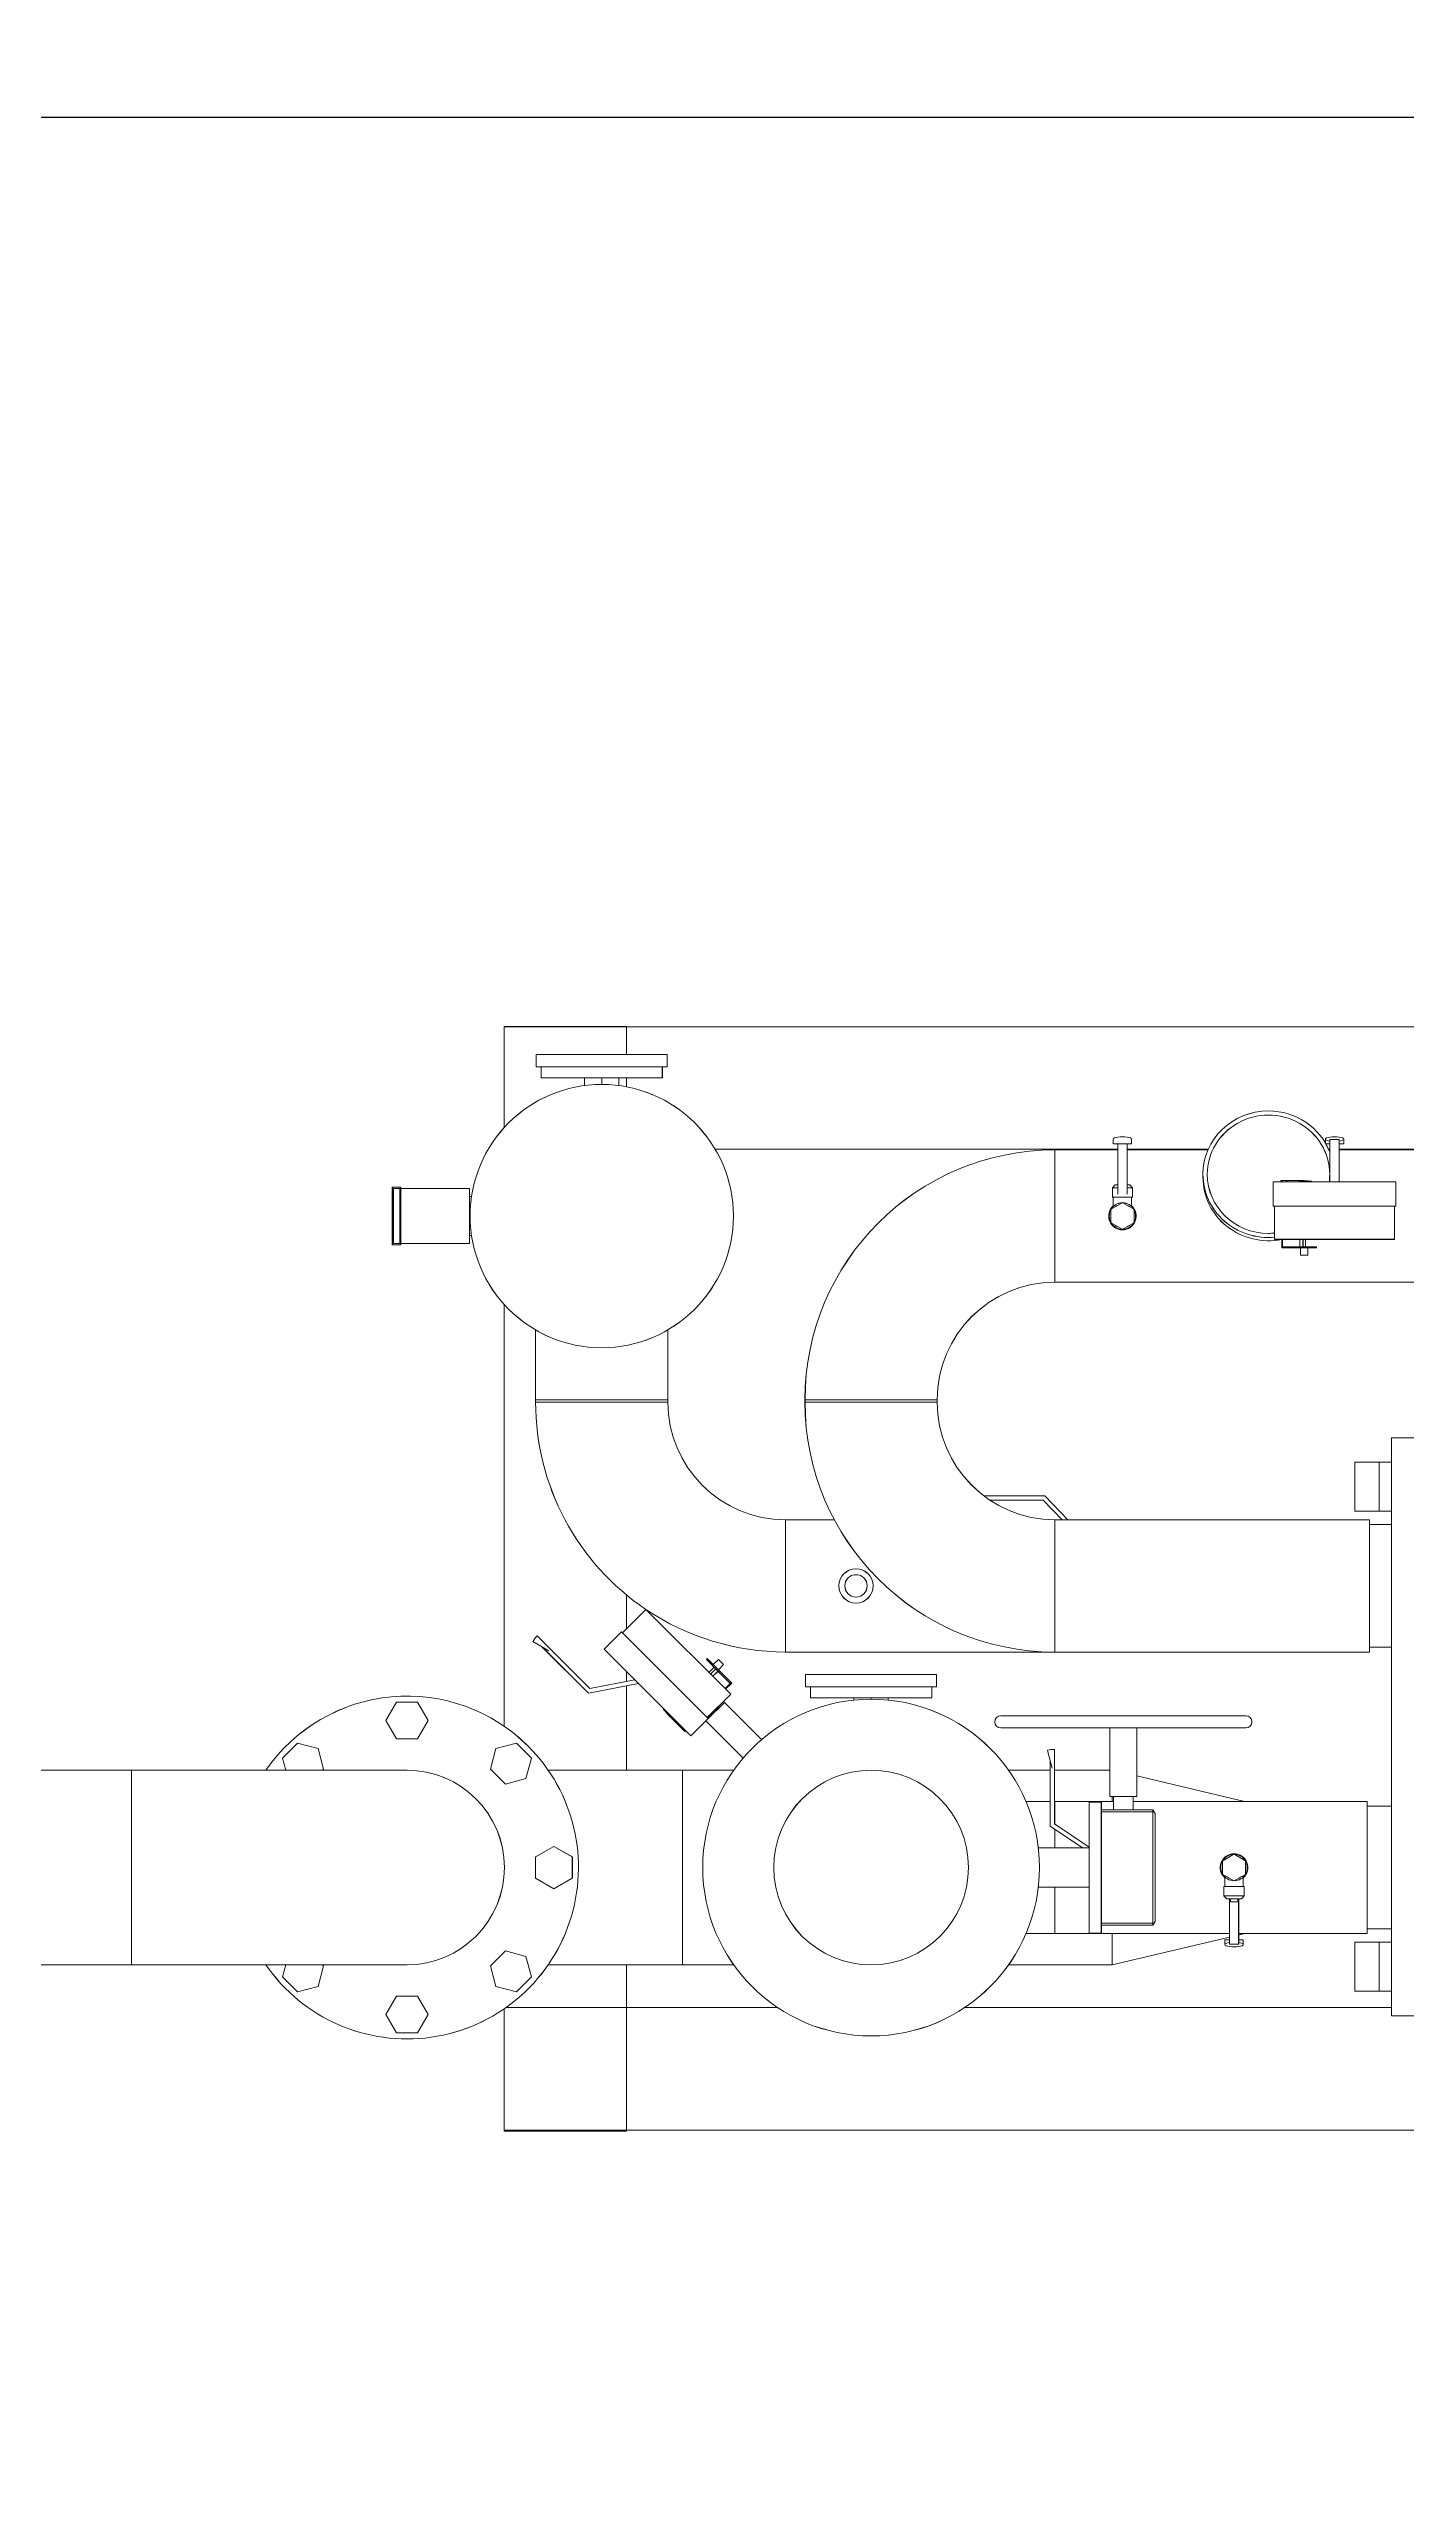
# Model space of a CAD drawing. Header units: millimetres. Extents: x -8689834 to 9419935, y 0 to 233063.
# Drawn here: x -420241 to -419133, y 223696 to 225687 of the extents above; entities that cross this region are included whole.
import ezdxf

# ---------------------------------------------------------------- set-up
doc = ezdxf.new("R2010")
doc.units = ezdxf.units.MM
doc.header["$MEASUREMENT"] = 0
doc.layers.get('0').update_dxf_attribs({"color": 250, "lineweight": 9})
doc.layers.add('25. ЗАЛИВКА ЗОН', color=7, linetype='Continuous', lineweight=0, transparency=0.2)
for name, color, linetype, lineweight in [('2D.ПроекцииПлан. Цвет-', 5, 'ByLayer', 40), ('2D.ПроекцииПлан. Цвет-Ошибка', 5, 'ByLayer', 35), ('2D.ПроекцииПлан.0', 250, 'ByLayer', 35), ('2D.ПроекцииПлан.25. ЗАЛИВКА ЗОН', 7, 'ByLayer', 0), ('ViewportFrames', 5, 'Continuous', 0), ('Размеры координатных сеток', 7, 'Continuous', 0)]:
    doc.layers.add(name, color=color, linetype=linetype, lineweight=lineweight)
doc.styles.add('МОЭК-Проект', font='', dxfattribs={"oblique": 15})
doc.styles.get('МОЭК-Проект').set_extended_font_data('GOST_type_A')
doc.dimstyles.new('МОЭК', dxfattribs={"dimtxt": 2.5, "dimasz": 2.5, "dimexe": 1.5, "dimexo": 0.625, "dimgap": 1, "dimtad": 1, "dimdec": 0, "dimlfac": 50, "dimtxsty": 'МОЭК-Проект', "dimblk": 'OBLIQUE', "dimblk1": 'OBLIQUE', "dimblk2": 'OBLIQUE', "dimcen": 2.5, "dimdle": 1.5, "dimadec": 0, "dimazin": 2, "dimtfac": 0.75, "dimtdec": 4, "dimtmove": 1, "dimatfit": 3, "dimldrblk": 'NONE', "dimfxl": 1, "dimtfill": 1, "dimtolj": 1, "dimarcsym": 1})

# ---------------------------------------------------------------- blocks, each defined once
blk = doc.blocks.new('PROJECTION_BLOCK_{ec8f7da3-a541-4747-95ec-aaf06b1fa1c5}')
at = {"layer": '2D.ПроекцииПлан. Цвет-', "color": 0, "lineweight": -2}
for p, q in [((17.12, -0.7), (17.12, 1.46)), ((17.12, -0.7), (17.12, 1.46)), ((18.15, 1.46), (17.12, 1.46)), ((19.622, 1.46), (18.3, 1.46)), ((21.614, 1.46), (21.598, 1.46)), ((23.032, 1.46), (21.764, 1.46)), ((23.032, -0.7), (17.12, -0.7)), ((8.64, -2.62), (8.64, -1.479)), ((10.8, -2.62), (10.8, -1.479)), ((8.64, -2.62), (9.72, -2.62)), ((8.64, -2.62), (10.8, -2.62)), ((8.64, -2.66), (8.64, -2.62)), ((8.64, -2.66), (10.8, -2.66)), ((8.64, -2.66), (10.8, -2.66)), ((9.72, -2.62), (10.8, -2.62)), ((10.8, -2.66), (10.8, -2.62)), ((15.2, -2.62), (13.04, -2.62)), ((15.2, -2.62), (13.04, -2.62)), ((13.04, -2.62), (13.04, -2.66)), ((13.04, -2.66), (15.2, -2.66)), ((15.2, -2.66), (13.04, -2.66)), ((15.2, -2.62), (15.2, -2.66)), ((12.72, -6.74), (12.72, -4.58)), ((12.72, -6.74), (12.72, -4.58)), ((13.52, -4.58), (12.72, -4.58)), ((17.12, -4.58), (17.12, -6.74)), ((17.12, -6.74), (17.12, -4.58)), ((17.12, -4.58), (22.26, -4.58)), ((22.26, -4.58), (22.26, -6.74)), ((17.12, -6.74), (12.72, -6.74)), ((17.12, -6.74), (22.26, -6.74)), ((2.04, -8.67), (-0.65, -8.67)), ((2.04, -11.85), (2.04, -8.67)), ((2.04, -11.85), (2.04, -8.67)), ((6.54, -8.67), (2.04, -8.67)), ((11.04, -8.67), (8.844, -8.67)), ((11.04, -11.85), (11.04, -8.67)), ((11.04, -10.26), (11.04, -8.67)), ((11.876, -8.67), (11.04, -8.67)), ((17.046, -8.67), (16.363, -8.67)), ((18.02, -8.67), (17.116, -8.67)), ((18.059, -9.18), (18.059, -9.1)), ((18.059, -9.1), (18.059, -9.18)), ((18.46, -8.765), (20.219, -9.18)), ((11.04, -11.85), (11.04, -10.26)), ((18.059, -11.85), (18.059, -11.34)), ((18.059, -11.34), (18.059, -11.85)), ((18.059, -11.85), (19.973, -11.398)), ((20.123, -11.363), (20.219, -11.34)), ((2.04, -11.85), (-2.551, -11.85)), ((6.54, -11.85), (2.04, -11.85)), ((11.04, -11.85), (8.844, -11.85)), ((11.876, -11.85), (11.04, -11.85)), ((18.059, -11.85), (16.363, -11.85))]:
    blk.add_line(p, q, dxfattribs=at)
for centre, radius, start, end in [((17.12, -2.62), 4.08, 90, 180), ((17.12, -2.62), 1.92, 90, 180), ((6.54, -10.26), 1.59, 270, 90), ((6.54, -10.26), 1.59, 270, 90)]:
    blk.add_arc(centre, radius, start, end, dxfattribs=at)
at = {"layer": '2D.ПроекцииПлан. Цвет-', "color": 0, "lineweight": -2, "extrusion": (0, 0, -1)}
for centre, radius, start, end in [((-12.72, -2.66), 4.08, 303.9505, 0), ((-12.72, -2.66), 1.92, 270, 0), ((-17.12, -2.66), 4.08, 270, 0), ((-17.12, -2.66), 1.92, 270, 0), ((-12.72, -2.66), 4.08, 270, 303.9283)]:
    blk.add_arc(centre, radius, start, end, dxfattribs=at)
at = {"layer": '2D.ПроекцииПлан. Цвет-Ошибка', "color": 0, "lineweight": -2}
for p, q in [((8.65, 3.02), (10.79, 3.02)), ((8.65, 2.82), (8.65, 3.02)), ((8.65, 2.82), (10.79, 2.82)), ((8.73, 2.64), (8.73, 2.82)), ((10.71, 2.64), (10.71, 2.82)), ((10.79, 2.82), (10.79, 3.02)), ((8.73, 2.64), (10.71, 2.64)), ((9.44, 2.64), (9.44, 2.512)), ((9.72, 2.64), (9.72, 2.53)), ((10, 2.64), (10, 2.512)), ((18.075, 1.56), (18.075, 1.637)), ((18.375, 1.56), (18.375, 1.637)), ((21.539, 1.577), (21.539, 1.637)), ((21.614, 0.94), (21.614, 1.63)), ((21.614, 1.63), (21.764, 1.63)), ((21.764, 0.94), (21.764, 1.63)), ((21.839, 1.56), (21.839, 1.637)), ((18.075, 1.56), (18.375, 1.56)), ((18.15, 0.74), (18.15, 1.56)), ((18.3, 0.74), (18.3, 1.56)), ((21.549, 1.56), (21.614, 1.56)), ((21.764, 1.56), (21.839, 1.56)), ((6.3, -0.09), (6.3, 0.85)), ((6.44, 0.85), (6.3, 0.85)), ((6.42, 0.83), (6.32, 0.83)), ((6.32, 0.83), (6.32, -0.07)), ((6.42, -0.07), (6.42, 0.83)), ((6.44, -0.09), (6.44, 0.85)), ((7.56, 0.83), (6.44, 0.83)), ((7.56, -0.07), (7.56, 0.83)), ((18.06, 0.84), (18.105, 0.89)), ((18.06, 0.84), (18.15, 0.84)), ((18.15, 0.84), (18.06, 0.84)), ((18.06, 0.84), (18.06, 0.69)), ((18.105, 0.89), (18.15, 0.89)), ((18.3, 0.89), (18.345, 0.89)), ((18.3, 0.84), (18.39, 0.84)), ((18.39, 0.84), (18.3, 0.84)), ((18.39, 0.84), (18.345, 0.89)), ((18.39, 0.84), (18.39, 0.69)), ((19.54, 1.011), (19.54, 1.063)), ((20.689, 0.94), (22.689, 0.94)), ((20.689, 0.54), (20.689, 0.94)), ((20.812, 0.96), (20.826, 0.96)), ((20.812, 0.94), (20.812, 0.96)), ((20.812, 0.96), (20.812, 0.94)), ((20.812, 0.96), (20.911, 0.96)), ((20.826, 0.94), (20.826, 0.96)), ((21.3, 0.95), (20.911, 0.96)), ((20.911, 0.94), (20.911, 0.96)), ((20.911, 0.96), (21.194, 0.96)), ((21.194, 0.96), (20.911, 0.96)), ((20.911, 0.96), (20.911, 0.94)), ((21.314, 0.95), (21.194, 0.96)), ((21.3, 0.94), (21.3, 0.95)), ((21.3, 0.95), (21.314, 0.95)), ((21.314, 0.95), (21.314, 0.94)), ((22.689, 0.54), (22.689, 0.94)), ((7.593, 0.7), (7.56, 0.7)), ((18.036, 0.275), (18.036, 0.484)), ((18.04, 0.491), (18.221, 0.596)), ((18.39, 0.69), (18.06, 0.69)), ((18.075, 0.535), (18.075, 0.69)), ((18.229, 0.596), (18.41, 0.491)), ((18.375, 0.535), (18.375, 0.69)), ((18.414, 0.484), (18.414, 0.275)), ((20.689, 0.54), (22.689, 0.54)), ((20.709, 0), (20.709, 0.54)), ((22.669, 0), (22.669, 0.54)), ((7.593, 0.06), (7.56, 0.06)), ((18.221, 0.164), (18.04, 0.268)), ((18.41, 0.268), (18.229, 0.164)), ((6.44, -0.09), (6.3, -0.09)), ((6.32, -0.07), (6.42, -0.07)), ((7.56, -0.07), (6.44, -0.07)), ((20.709, 0), (22.669, 0)), ((20.826, -0.14), (20.826, 0)), ((20.826, -0.12), (20.826, -0.14)), ((20.826, -0.12), (21.109, -0.12)), ((20.826, -0.14), (20.84, -0.14)), ((20.826, -0.14), (21.109, -0.14)), ((20.84, -0.14), (20.84, 0)), ((21.392, -0.12), (21.109, -0.12)), ((21.109, -0.12), (21.109, -0.14)), ((21.109, -0.14), (21.392, -0.14)), ((21.123, -0.12), (21.123, 0)), ((21.134, -0.14), (21.134, -0.26)), ((21.151, -0.26), (21.134, -0.26)), ((21.254, -0.26), (21.151, -0.26)), ((21.174, -0.12), (21.174, 0)), ((21.214, -0.12), (21.214, 0)), ((21.254, -0.14), (21.254, -0.26)), ((21.392, -0.14), (21.392, -0.12)), ((16.959, -4.19), (15.96, -4.19)), ((16.93, -4.26), (16.058, -4.26)), ((17.238, -4.58), (16.93, -4.26)), ((17.335, -4.58), (16.959, -4.19)), ((10.441, -6.044), (10.059, -6.426)), ((11.827, -7.43), (10.441, -6.044)), ((8.855, -6.719), (8.595, -6.569)), ((8.864, -6.674), (8.666, -6.476)), ((9.503, -7.412), (8.75, -6.659)), ((9.527, -7.336), (8.864, -6.674)), ((10.045, -6.412), (9.762, -6.695)), ((11.177, -8.109), (9.762, -6.695)), ((11.459, -7.826), (10.045, -6.412)), ((11.443, -6.848), (11.429, -6.863)), ((11.429, -6.863), (11.629, -7.063)), ((11.643, -7.048), (11.443, -6.848)), ((11.555, -6.988), (11.47, -7.073)), ((11.583, -7.017), (11.498, -7.102)), ((11.619, -7.053), (11.534, -7.137)), ((11.541, -6.946), (11.626, -6.861)), ((11.626, -6.861), (11.698, -6.934)), ((11.626, -7.031), (11.71, -6.946)), ((11.629, -7.063), (11.643, -7.048)), ((11.829, -7.263), (11.629, -7.063)), ((11.843, -7.248), (11.643, -7.048)), ((11.698, -6.934), (11.71, -6.946)), ((13.05, -7.11), (15.19, -7.11)), ((13.05, -7.31), (13.05, -7.11)), ((15.19, -7.31), (15.19, -7.11)), ((6.366, -7.56), (6.193, -7.86)), ((6.713, -7.56), (6.366, -7.56)), ((6.886, -7.86), (6.713, -7.56)), ((10.32, -7.253), (9.503, -7.412)), ((10.261, -7.193), (9.527, -7.336)), ((11.827, -7.43), (11.445, -7.812)), ((11.723, -7.563), (11.459, -7.826)), ((11.723, -7.563), (11.573, -7.713)), ((11.709, -7.548), (11.723, -7.563)), ((11.723, -7.563), (12.331, -8.171)), ((11.833, -7.238), (11.734, -7.337)), ((11.843, -7.248), (11.744, -7.347)), ((11.829, -7.263), (11.843, -7.248)), ((11.843, -7.248), (11.833, -7.238)), ((13.05, -7.31), (15.19, -7.31)), ((13.13, -7.49), (13.13, -7.31)), ((13.13, -7.49), (15.11, -7.49)), ((13.84, -7.49), (13.84, -7.524)), ((14.12, -7.49), (14.12, -7.51)), ((14.4, -7.49), (14.4, -7.524)), ((15.11, -7.49), (15.11, -7.31)), ((6.193, -7.86), (6.366, -8.16)), ((6.713, -8.16), (6.886, -7.86)), ((10.727, -7.674), (10.734, -7.667)), ((10.737, -7.684), (10.727, -7.674)), ((10.727, -7.674), (10.805, -7.766)), ((10.744, -7.677), (10.737, -7.684)), ((10.737, -7.684), (11.005, -7.966)), ((10.805, -7.766), (11.005, -7.966)), ((11.005, -7.966), (10.805, -7.766)), ((11.005, -7.966), (11.019, -7.952)), ((11.019, -7.952), (11.005, -7.966)), ((11.459, -7.826), (11.177, -8.109)), ((11.422, -7.864), (12.03, -8.472)), ((11.573, -7.713), (11.459, -7.826)), ((16.24, -7.78), (20.24, -7.78)), ((18.084, -7.78), (16.825, -7.78)), ((18.395, -7.78), (18.084, -7.78)), ((18.395, -7.78), (19.654, -7.78)), ((4.753, -8.229), (4.508, -8.473)), ((5.087, -8.318), (4.753, -8.229)), ((5.177, -8.653), (5.087, -8.318)), ((6.366, -8.16), (6.713, -8.16)), ((7.992, -8.318), (7.902, -8.653)), ((8.326, -8.229), (7.992, -8.318)), ((8.571, -8.473), (8.326, -8.229)), ((11.075, -8.036), (11.005, -7.966)), ((11.079, -8.012), (11.065, -8.026)), ((11.075, -8.036), (11.065, -8.026)), ((11.089, -8.022), (11.075, -8.036)), ((11.075, -8.036), (11.089, -8.022)), ((16.24, -7.98), (20.24, -7.98)), ((17.077, -8.635), (16.999, -8.346)), ((17.116, -8.61), (17.116, -8.33)), ((18.02, -7.98), (18.02, -9.1)), ((18.46, -7.98), (18.46, -9.1)), ((4.508, -8.473), (4.561, -8.67)), ((5.16, -8.67), (5.177, -8.653)), ((7.902, -8.653), (8.147, -8.898)), ((8.482, -8.808), (8.571, -8.473)), ((17.046, -9.584), (17.046, -8.519)), ((17.116, -9.547), (17.116, -8.61)), ((8.147, -8.898), (8.482, -8.808)), ((18.084, -9.1), (18.02, -9.1)), ((18.08, -9.32), (18.08, -9.1)), ((18.46, -9.1), (18.084, -9.1)), ((18.4, -9.32), (18.4, -9.1)), ((16.649, -9.18), (17.046, -9.18)), ((17.116, -9.18), (17.12, -9.18)), ((17.68, -9.927), (17.116, -9.547)), ((17.12, -9.18), (17.12, -9.549)), ((17.12, -9.549), (17.12, -9.18)), ((18.08, -9.18), (17.12, -9.18)), ((17.68, -9.19), (17.68, -11.33)), ((17.68, -9.19), (17.88, -9.19)), ((17.88, -9.19), (17.88, -11.33)), ((17.88, -9.32), (18.72, -9.32)), ((17.88, -9.35), (18.72, -9.35)), ((22.22, -9.18), (18.4, -9.18)), ((18.72, -9.32), (18.72, -9.35)), ((18.72, -9.32), (18.72, -9.35)), ((18.72, -9.32), (18.76, -9.38)), ((18.72, -9.35), (18.72, -9.93)), ((18.76, -9.38), (18.76, -10.26)), ((22.22, -11.34), (22.22, -9.18)), ((8.94, -9.914), (8.64, -10.087)), ((9.24, -10.087), (8.94, -9.914)), ((16.851, -9.94), (17.68, -9.94)), ((17.574, -9.94), (17.046, -9.584)), ((17.12, -9.634), (17.12, -9.94)), ((17.12, -9.94), (17.12, -9.634)), ((18.72, -9.93), (18.72, -10.26)), ((18.72, -9.93), (18.72, -10.26)), ((8.64, -10.087), (8.64, -10.433)), ((9.24, -10.433), (9.24, -10.087)), ((18.72, -10.26), (18.72, -10.591)), ((18.72, -10.26), (18.72, -10.591)), ((18.76, -10.26), (18.76, -11.14)), ((19.859, -10.365), (19.859, -10.156)), ((19.863, -10.149), (20.044, -10.044)), ((20.052, -10.044), (20.233, -10.149)), ((20.237, -10.156), (20.237, -10.365)), ((8.64, -10.433), (8.94, -10.607)), ((8.94, -10.607), (9.24, -10.433)), ((16.851, -10.58), (17.68, -10.58)), ((17.12, -10.58), (17.12, -11.34)), ((17.12, -11.34), (17.12, -10.58)), ((18.72, -10.591), (18.72, -11.17)), ((20.044, -10.476), (19.863, -10.372)), ((19.883, -10.57), (20.048, -10.57)), ((19.883, -10.72), (19.883, -10.57)), ((19.883, -10.72), (20.048, -10.72)), ((20.213, -10.72), (19.883, -10.72)), ((19.883, -10.72), (19.928, -10.77)), ((19.898, -10.416), (19.898, -10.57)), ((20.048, -10.57), (20.213, -10.57)), ((20.048, -10.72), (20.213, -10.72)), ((20.233, -10.372), (20.052, -10.476)), ((20.213, -10.72), (20.168, -10.77)), ((20.198, -10.416), (20.198, -10.57)), ((20.213, -10.72), (20.213, -10.57)), ((18.72, -11.2), (18.76, -11.14)), ((20.168, -10.77), (19.928, -10.77)), ((19.973, -10.77), (19.973, -11.51)), ((19.988, -10.77), (19.988, -10.82)), ((20.108, -10.82), (19.988, -10.82)), ((20.108, -10.77), (20.108, -10.82)), ((20.123, -10.77), (20.123, -11.51)), ((16.649, -11.34), (17.12, -11.34)), ((19.973, -11.34), (17.12, -11.34)), ((17.68, -11.33), (17.88, -11.33)), ((17.88, -11.17), (18.72, -11.17)), ((17.88, -11.2), (18.72, -11.2)), ((18.72, -11.17), (18.72, -11.2)), ((18.72, -11.17), (18.72, -11.2)), ((19.973, -11.44), (19.898, -11.44)), ((19.898, -11.44), (19.898, -11.518)), ((20.123, -11.51), (19.973, -11.51)), ((22.22, -11.34), (20.123, -11.34)), ((20.198, -11.44), (20.123, -11.44)), ((20.198, -11.44), (20.198, -11.518)), ((4.561, -11.85), (4.508, -12.047)), ((5.087, -12.202), (5.177, -11.868)), ((5.177, -11.868), (5.16, -11.85)), ((8.147, -11.623), (7.902, -11.868)), ((7.902, -11.868), (7.992, -12.202)), ((8.482, -11.712), (8.147, -11.623)), ((8.571, -12.047), (8.482, -11.712)), ((4.508, -12.047), (4.753, -12.292)), ((4.753, -12.292), (5.087, -12.202)), ((7.992, -12.202), (8.326, -12.292)), ((8.326, -12.292), (8.571, -12.047)), ((6.366, -12.36), (6.193, -12.66)), ((6.193, -12.66), (6.366, -12.96)), ((6.713, -12.36), (6.366, -12.36)), ((6.886, -12.66), (6.713, -12.36)), ((6.713, -12.96), (6.886, -12.66)), ((6.366, -12.96), (6.713, -12.96))]:
    blk.add_line(p, q, dxfattribs=at)
for centre, radius in [((9.72, 0.38), 2.15), ((13.873, -5.66), 0.28), ((13.873, -5.66), 0.183), ((14.12, -10.26), 2.75), ((14.12, -10.26), 1.59)]:
    blk.add_circle(centre, radius, dxfattribs=at)
at = {"layer": '2D.ПроекцииПлан. Цвет-Ошибка', "color": 0, "lineweight": -2, "extrusion": (0, 0, -1)}
for centre, radius, start, end in [((2.24, 1.74), 2.75, 305.3228, 225), ((-6.54, -10.26), 2.8, 34.6009, 135), ((-16.24, -7.88), 0.1, 270, 90), ((-6.54, -10.26), 2.8, 135, 325.3991)]:
    blk.add_arc(centre, radius, start, end, dxfattribs=at)
at = {"layer": '2D.ПроекцииПлан. Цвет-Ошибка', "color": 0, "lineweight": -2}
for centre, radius, start, end in [((18.225, 0.38), 0.225, 131.8103, 270), ((18.225, 0.38), 0.216, 151.045, 208.955), ((18.225, 0.38), 0.19, 174.119, 185.881), ((18.225, 0.38), 0.216, 148.955, 151.045), ((18.225, 0.38), 0.216, 91.045, 148.955), ((18.225, 0.38), 0.19, 114.119, 125.881), ((18.225, 0.38), 0.216, 88.955, 91.045), ((18.225, 0.38), 0.225, 270, 48.1897), ((18.225, 0.38), 0.216, 31.045, 88.955), ((18.225, 0.38), 0.19, 54.119, 65.881), ((18.225, 0.38), 0.216, 28.955, 31.045), ((18.225, 0.38), 0.216, 331.045, 28.955), ((18.225, 0.38), 0.19, 354.119, 5.881), ((18.225, 0.38), 0.216, 208.955, 211.045), ((18.225, 0.38), 0.216, 211.045, 268.955), ((18.225, 0.38), 0.19, 234.119, 245.881), ((18.225, 0.38), 0.216, 268.955, 271.045), ((18.225, 0.38), 0.216, 271.045, 328.955), ((18.225, 0.38), 0.19, 294.119, 305.881), ((18.225, 0.38), 0.216, 328.955, 331.045), ((8.984, -6.794), 0.45, 135, 150), ((20.24, -7.88), 0.1, 270, 90), ((17.116, -8.78), 0.45, 90, 105), ((20.048, -10.26), 0.225, 90, 228.1897), ((20.048, -10.26), 0.216, 151.045, 208.955), ((20.048, -10.26), 0.19, 174.119, 185.881), ((20.048, -10.26), 0.216, 148.955, 151.045), ((20.048, -10.26), 0.216, 91.045, 148.955), ((20.048, -10.26), 0.19, 114.119, 125.881), ((20.048, -10.26), 0.216, 88.955, 91.045), ((20.048, -10.26), 0.225, 311.8103, 90), ((20.048, -10.26), 0.216, 31.045, 88.955), ((20.048, -10.26), 0.19, 54.119, 65.881), ((20.048, -10.26), 0.216, 28.955, 31.045), ((20.048, -10.26), 0.216, 331.045, 28.955), ((20.048, -10.26), 0.19, 354.119, 5.881), ((20.048, -10.26), 0.216, 208.955, 211.045), ((20.048, -10.26), 0.216, 211.045, 268.955), ((20.048, -10.26), 0.19, 234.119, 245.881), ((20.048, -10.26), 0.216, 268.955, 271.045), ((20.048, -10.26), 0.216, 271.045, 328.955), ((20.048, -10.26), 0.19, 294.119, 305.881), ((20.048, -10.26), 0.216, 328.955, 331.045)]:
    blk.add_arc(centre, radius, start, end, dxfattribs=at)
for centre, major_axis, ratio, start_param, end_param in [((20.61, 1.063), (-1.07, 0), 0.965926, -1.570796, 0), ((20.61, 1.063), (-1.07, 0), 0.965926, -2.786817, -1.570796), ((21.689, 1.637), (0.15, 0), 0.258819, 0, 3.141593), ((21.689, 1.637), (0.15, 0), 0.258819, -3.141593, -2.094395), ((21.689, 1.637), (0.15, 0), 0.258819, -1.047198, 0), ((20.61, 1.063), (-1.07, 0), 0.965926, 0, 1.662856), ((20.61, 1.011), (-1.07, 0), 0.965926, 0, 1.773771), ((20.048, -11.518), (-0.15, 0), 0.258819, -1.047198, 0), ((20.048, -11.518), (-0.15, 0), 0.258819, 0, 3.141593), ((20.048, -11.518), (-0.15, 0), 0.258819, -3.141593, -2.094395)]:
    blk.add_ellipse(centre, major_axis=major_axis, ratio=ratio, start_param=start_param, end_param=end_param, dxfattribs=at)
at = {"layer": '2D.ПроекцииПлан. Цвет-Ошибка', "color": 0, "lineweight": -2, "extrusion": (0, 0, -1)}
for centre, major_axis, ratio, start_param, end_param in [((20.61, 1.063), (-1, 0), 0.965926, 0, 3.141593), ((18.225, 1.637), (-0.15, 0), 0.258819, 0, 3.141593), ((20.61, 1.063), (-1, 0), 0.965926, -1.570796, 0), ((20.61, 1.063), (-1, 0), 0.965926, 3.141593, 3.269573), ((20.61, 1.063), (-1, 0), 0.965926, -1.669321, -1.570796)]:
    blk.add_ellipse(centre, major_axis=major_axis, ratio=ratio, start_param=start_param, end_param=end_param, dxfattribs=at)
at = {"layer": '2D.ПроекцииПлан.25. ЗАЛИВКА ЗОН', "color": 0, "lineweight": -2}
for p, q in [((10.124, 3.477), (8.124, 3.477)), ((8.124, 3.477), (8.124, 1.821)), ((8.125, 3.47), (8.125, 1.822)), ((42.12, 3.47), (8.125, 3.47)), ((10.124, 3.02), (10.124, 3.477)), ((10.124, 2.491), (10.124, 2.64)), ((11.573, 1.47), (18.15, 1.47)), ((18.3, 1.47), (19.627, 1.47)), ((21.594, 1.47), (21.614, 1.47)), ((21.764, 1.47), (26.3, 1.47)), ((8.124, -1.062), (8.124, -7.952)), ((22.62, -3.24), (22.62, -12.68)), ((24.62, -3.24), (22.62, -3.24)), ((22.42, -3.64), (22.02, -3.64)), ((22.02, -3.64), (22.02, -4.44)), ((22.62, -3.64), (22.42, -3.64)), ((22.42, -3.64), (22.42, -4.44)), ((22.02, -4.44), (22.42, -4.44)), ((22.62, -4.66), (22.26, -4.66)), ((22.42, -4.44), (22.62, -4.44)), ((10.124, -6.361), (10.124, -5.809)), ((22.62, -6.66), (22.26, -6.66)), ((10.124, -7.22), (10.124, -7.057)), ((10.124, -8.67), (10.124, -7.291)), ((22.62, -9.26), (22.22, -9.26)), ((22.42, -11.48), (22.02, -11.48)), ((22.02, -11.48), (22.02, -12.28)), ((22.62, -11.26), (22.22, -11.26)), ((22.62, -11.48), (22.42, -11.48)), ((22.42, -11.48), (22.42, -12.28)), ((10.124, -14.565), (10.124, -11.85)), ((22.02, -12.28), (22.42, -12.28)), ((22.42, -12.28), (22.62, -12.28)), ((8.124, -12.568), (8.124, -14.565)), ((8.125, -12.568), (8.125, -14.548)), ((12.593, -12.548), (8.154, -12.548)), ((22.62, -12.548), (15.646, -12.548)), ((22.62, -12.68), (24.62, -12.68)), ((8.124, -14.565), (10.124, -14.565)), ((8.125, -14.548), (42.12, -14.548))]:
    blk.add_line(p, q, dxfattribs=at)
blk = doc.blocks.new('*U1750')
at = {"layer": '2D.ПроекцииПлан.0', "lineweight": 13}
blk.add_blockref('PROJECTION_BLOCK_{ec8f7da3-a541-4747-95ec-aaf06b1fa1c5}', (-139.227, 231.99), dxfattribs=at)
blk = doc.blocks.new('_Oblique')
at = {"color": 0, "linetype": 'ByBlock', "lineweight": -2}
blk.add_line((-0.5, -0.5), (0.5, 0.5), dxfattribs=at)
blk = doc.blocks.new('*D1910')
at = {"layer": 'Размеры координатных сеток', "color": 0, "lineweight": -2, "ltscale": 100, "transparency": 16777216}
for p, q in [((-417750.8, 229894.6), (-424653.2, 229894.6)), ((-424651.7, 229896.1), (-424651.7, 215422.3)), ((-417753.9, 215423.8), (-424653.2, 215423.8))]:
    blk.add_line(p, q, dxfattribs=at)
at = {"layer": 'Размеры координатных сеток', "color": 0, "lineweight": -2, "ltscale": 100, "transparency": 16777216, "xscale": 2.5, "yscale": 2.5, "zscale": 2.5}
for p, rotation in [((-424651.7, 229894.6), 90), ((-424651.7, 215423.8), 270)]:
    blk.add_blockref('_Oblique', p, dxfattribs=dict(at, rotation=rotation))
at = {"layer": 'Размеры координатных сеток', "color": 0, "lineweight": 13, "ltscale": 100, "transparency": 16777216, "insert": (-424654, 222659.2), "char_height": 2.5, "attachment_point": 5, "rotation": 90, "style": 'МОЭК-Проект', "bg_fill": 3, "box_fill_scale": 1.25, "bg_fill_color": 256, "bg_fill_true_color": 13158600, "bg_fill_transparency": 0}
blk.add_mtext('\\A1;723542', dxfattribs=at)
blk = doc.blocks.new('_None')
blk = doc.blocks.new('*D1916')
at = {"layer": '25. ЗАЛИВКА ЗОН', "color": 0, "lineweight": -2, "transparency": 16777216}
for p, q in [((-418779, 224317.2), (-415839.2, 224317.2)), ((-415840.7, 224318.7), (-415840.7, 222891.5)), ((-420238.7, 222893), (-415839.2, 222893))]:
    blk.add_line(p, q, dxfattribs=at)
at = {"layer": '25. ЗАЛИВКА ЗОН', "color": 0, "lineweight": -2, "transparency": 16777216, "xscale": 2.5, "yscale": 2.5, "zscale": 2.5}
for p, rotation in [((-415840.7, 224317.2), 90), ((-415840.7, 222893), 270)]:
    blk.add_blockref('_Oblique', p, dxfattribs=dict(at, rotation=rotation))
at = {"layer": '25. ЗАЛИВКА ЗОН', "color": 0, "lineweight": 13, "transparency": 16777216, "insert": (-415843, 223605.1), "char_height": 2.5, "attachment_point": 5, "rotation": 90, "style": 'МОЭК-Проект', "bg_fill": 3, "box_fill_scale": 1.25, "bg_fill_color": 256, "bg_fill_true_color": 13158600, "bg_fill_transparency": 0}
blk.add_mtext('\\A1;71210', dxfattribs=at)
blk = doc.blocks.new('*D1935')
at = {"layer": '25. ЗАЛИВКА ЗОН', "color": 0, "lineweight": -2, "transparency": 16777216}
for p, q in [((-420389.2, 225631.6), (-417748.6, 225631.6)), ((-420387.7, 224802.8), (-420387.7, 225633.1)), ((-417750.1, 224802.8), (-417750.1, 225633.1))]:
    blk.add_line(p, q, dxfattribs=at)
at = {"layer": '25. ЗАЛИВКА ЗОН', "color": 0, "lineweight": -2, "transparency": 16777216, "xscale": 2.5, "yscale": 2.5, "zscale": 2.5, "rotation": 180}
blk.add_blockref('_Oblique', (-420387.7, 225631.6), dxfattribs=at)
at = {"layer": '25. ЗАЛИВКА ЗОН', "color": 0, "lineweight": -2, "transparency": 16777216, "xscale": 2.5, "yscale": 2.5, "zscale": 2.5}
blk.add_blockref('_Oblique', (-417750.1, 225631.6), dxfattribs=at)
at = {"layer": '25. ЗАЛИВКА ЗОН', "color": 0, "lineweight": 13, "transparency": 16777216, "insert": (-419068.9, 225633.8), "char_height": 2.5, "attachment_point": 5, "style": 'МОЭК-Проект', "bg_fill": 3, "box_fill_scale": 1.25, "bg_fill_color": 256, "bg_fill_true_color": 13158600, "bg_fill_transparency": 0}
blk.add_mtext('\\A1;131880', dxfattribs=at)

msp = doc.modelspace()

# ---------------------------------------------------------------- block references
at = {"layer": 'ViewportFrames', "lineweight": 13, "ltscale": 100, "xscale": 50, "yscale": 50, "zscale": 50}
msp.add_blockref('*U1750', (-413314.257, 213115.736), dxfattribs=at)

# ---------------------------------------------------------------- next in the draw order: block references
at = {"layer": '2D.ПроекцииПлан.0', "lineweight": 13, "xscale": 50, "yscale": 50, "zscale": 50}
msp.add_blockref('PROJECTION_BLOCK_{ec8f7da3-a541-4747-95ec-aaf06b1fa1c5}', (-420275.627, 224715.23), dxfattribs=at)

# ---------------------------------------------------------------- next in the draw order: dimensions: what is measured, and where the dimension line sits
at = {"layer": 'Размеры координатных сеток', "lineweight": 13, "ltscale": 100}
dim = msp.add_linear_dim(base=(-424651.725, 215423.815), p1=(-417750.138, 229894.646), p2=(-417753.262, 215423.815), angle=90, dimstyle='МОЭК', override={"dimscale": 1, "dimlfac": 50}, dxfattribs=at)
dim.commit()
dim.dimension.update_dxf_attribs({"geometry": '*D1910', "text_midpoint": (-424653.975, 222659.23)})

# ---------------------------------------------------------------- next in the draw order: dimensions: what is measured, and where the dimension line sits
at = {"layer": '25. ЗАЛИВКА ЗОН', "lineweight": 13}
dim = msp.add_linear_dim(base=(-417750.138, 225631.597), p1=(-420387.651, 224802.221), p2=(-417750.138, 224802.221), dimstyle='МОЭК', override={"dimrnd": 10}, dxfattribs=at)
dim.commit()
dim.dimension.update_dxf_attribs({"geometry": '*D1935', "text_midpoint": (-419068.894, 225633.847)})
dim = msp.add_linear_dim(base=(-415840.749, 222892.996), p1=(-418779.651, 224317.221), p2=(-420239.301, 222892.996), angle=90, dimstyle='МОЭК', override={"dimrnd": 10}, dxfattribs=at)
dim.commit()
dim.dimension.update_dxf_attribs({"geometry": '*D1916', "text_midpoint": (-415842.999, 223605.109)})

doc.saveas('drawing.dxf')
